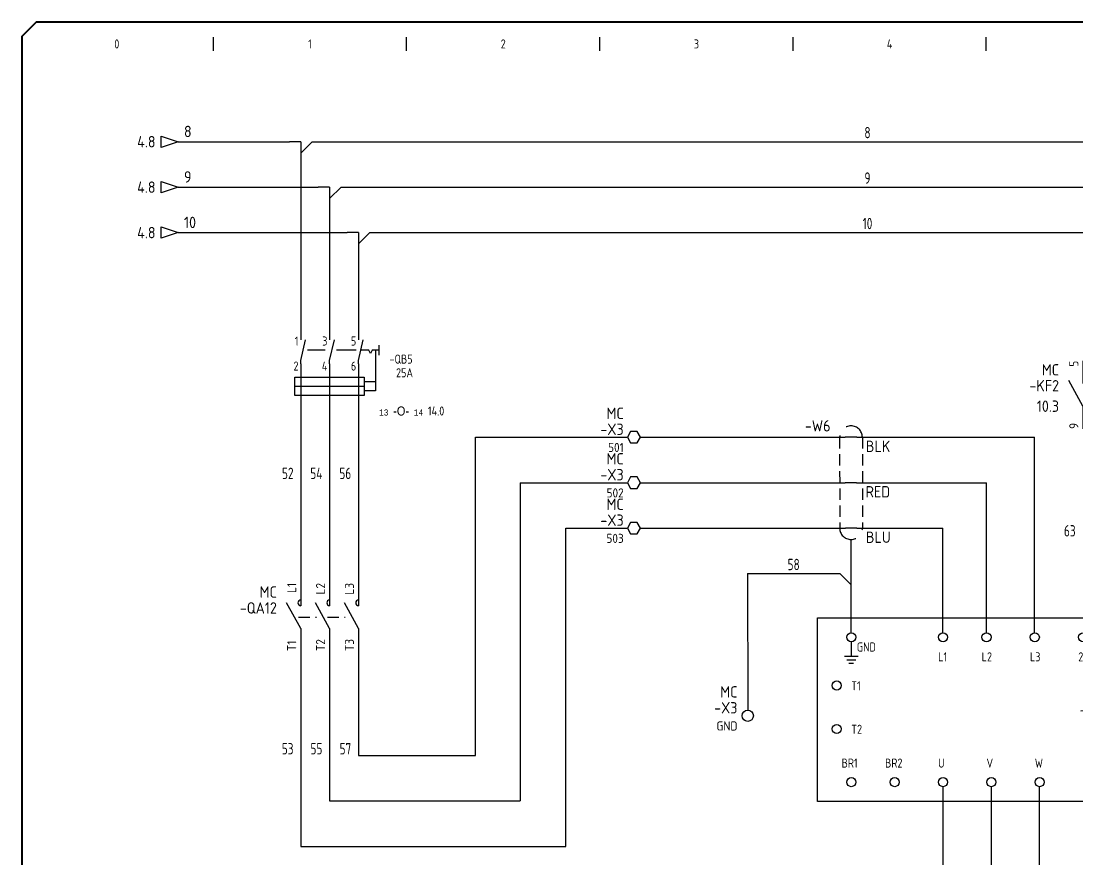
# Model space of a CAD drawing. Header units: millimetres. Extents: x 0 to 840, y 0 to 593.
# Drawn here: x 0.4 to 465.3, y 224.1 to 593 of the extents above; entities that cross this region are included whole.
import ezdxf
from ezdxf.enums import TextEntityAlignment as Align

# ---------------------------------------------------------------- set-up
doc = ezdxf.new("R2010")
doc.units = ezdxf.units.MM
doc.header["$LTSCALE"] = 10
doc.header["$MEASUREMENT"] = 0
doc.linetypes.add('DASHED', pattern=[0.75, 0.5, -0.25])
for name, color, linetype in [('BLK_1.0mm^2', 7, 'Continuous'), ('BLU_1.0mm^2', 5, 'Continuous'), ('GRN_2.5mm^2', 3, 'Continuous'), ('LINK', 9, 'DASHED'), ('LOC', 8, 'Continuous'), ('MISC', 7, 'Continuous'), ('RED_1.0mm^2', 1, 'Continuous'), ('RED_2.5mm^2', 1, 'Continuous'), ('SYMS', 7, 'Continuous'), ('TAGS', 150, 'Continuous'), ('TAN_2.5mm^2', 253, 'Continuous'), ('TAN_4.0mm^2', 253, 'Continuous'), ('TERMS', 123, 'Continuous'), ('TITLE', 7, 'Continuous'), ('WIRENO', 72, 'Continuous'), ('WIREREF_DEST', 52, 'Continuous'), ('XREF', 7, 'Continuous'), ('XREFCHILD', 134, 'Continuous')]:
    doc.layers.add(name, color=color, linetype=linetype)
doc.styles.add('ITALIC', font='ITALIC')
doc.styles.add('SIMPLEX', font='simplex')
doc.styles.add('WD_IEC', font='isocp2.shx', dxfattribs={"width": 0.9, "height": 4})

# ---------------------------------------------------------------- blocks, each defined once
blk = doc.blocks.new('VDV1_19')
for p, q in [((8.94, 31.88), (5.94, 31.88)), ((6.44, 31.12), (8.44, 31.12)), ((6.94, 30.38), (7.94, 30.38))]:
    blk.add_line(p, q)
for centre in [(7.44, 36.12), (27.62, 36.12), (37.19, 36.12), (47.81, 36.12), (58.44, 36.12), (86.06, 36.12), (108.38, 36.12), (4.25, 25.5), (4.25, 15.94), (7.44, 4.25), (17, 4.25), (27.62, 4.25), (38.25, 4.25), (48.88, 4.25), (66.94, 4.25), (76.5, 4.25), (87.12, 4.25), (97.75, 4.25), (108.38, 4.25)]:
    blk.add_circle(centre, 1)
at = {"layer": 'SYMS'}
for p, q in [((0, 0), (0, 40.38)), ((0, 40.38), (116.88, 40.38)), ((116.88, 40.38), (116.88, 0)), ((7.44, 35.06), (7.44, 31.88)), ((116.88, 0), (0, 0))]:
    blk.add_line(p, q, dxfattribs=at)
at = {"style": 'WD_IEC', "flags": 1}
for tag, p, height in [('X2TERM04', (7.44, 37.12), 0.128), ('X2TERM01', (27.62, 37.12), 0.128), ('X2TERM02', (37.19, 37.12), 0.128), ('X2TERM03', (47.81, 37.12), 0.128), ('X2TERM05', (58.44, 37.12), 0.128), ('X2TERM06', (86.06, 37.12), 0.128), ('X2TERM07', (108.38, 37.12), 0.128), ('X4TERM04', (6.44, 36.12), 0.128), ('X1TERM07', (109.38, 36.12), 0.128), ('X4TERM08', (3.25, 25.5), 0.128), ('FAMILY', (50.54, 22.34), 0.01), ('CAT', (50.54, 22.34), 0.01), ('MFG', (50.54, 22.34), 0.01), ('ASSYCODE', (50.54, 22.34), 0.01), ('X4TERM09', (3.25, 15.94), 0.128), ('X4TERM10', (6.44, 4.25), 0.128), ('X8TERM10', (7.44, 3.25), 0.128), ('X8TERM11', (17, 3.25), 0.128), ('X8TERM12', (27.62, 3.25), 0.128), ('X8TERM13', (38.25, 3.25), 0.128), ('X8TERM14', (48.88, 3.25), 0.128), ('X8TERM15', (66.94, 3.25), 0.128), ('X8TERM16', (76.5, 3.25), 0.128), ('X8TERM17', (87.12, 3.25), 0.128), ('X8TERM18', (97.75, 3.25), 0.128), ('X8TERM19', (108.38, 3.25), 0.128), ('X1TERM19', (109.38, 4.25), 0.128)]:
    blk.add_attdef(tag, p, '', height=height, dxfattribs=at)
at = {"style": 'WD_IEC'}
for tag, p in [('TERM04', (8.67, 32.97)), ('TERM01', (26.56, 30.81)), ('TERM02', (36.12, 30.81)), ('TERM03', (46.75, 30.81)), ('TERM05', (57.38, 30.81)), ('TERM06', (85, 30.81)), ('TERM07', (107.31, 30.81)), ('TERM08', (7.44, 24.44)), ('DESC1', (121.12, 22.31)), ('DESC2', (121.12, 19.12)), ('TERM09', (7.44, 14.88)), ('INST', (121.12, 14.88)), ('LOC', (121.21, 12.08)), ('TERM10', (5.31, 7.44)), ('TERM11', (14.88, 7.44)), ('TERM12', (26.56, 7.44)), ('TERM13', (37.19, 7.44)), ('TERM14', (47.81, 7.44)), ('TERM15', (64.81, 7.44)), ('TERM16', (74.38, 7.44)), ('TERM17', (86.06, 7.44)), ('TERM18', (96.69, 7.44)), ('TERM19', (107.31, 7.44))]:
    blk.add_attdef(tag, p, '', height=2, dxfattribs=at)
blk.add_attdef('TAG1', text='', height=2, dxfattribs=at).set_placement((59.5, 19.12), align=Align.CENTER)
at = {"layer": 'SYMS'}
for s, p in [('+20V', (82.88, 27.62)), ('OGT1', (63.75, 10.62)), ('GND', (83.94, 10.62)), ('A01', (96.69, 10.62))]:
    blk.add_text(s, height=2, dxfattribs=at).set_placement(p)
blk = doc.blocks.new('acade_title')
at = {"layer": 'SYMS'}
for p, q in [((85, 580), (85, 586)), ((170, 580), (170, 586)), ((255, 580), (255, 586)), ((340, 580), (340, 586)), ((425, 580), (425, 586))]:
    blk.add_line(p, q, dxfattribs=at)
at = {"layer": 'TITLE', "const_width": 0.784}
blk.add_lwpolyline([(765.79, 7.07), (765.79, 586.36), (759.5, 592.64), (7.07, 592.64), (0.79, 586.36), (0.79, 7.07), (7.07, 0.79), (759.5, 0.79)], close=True, dxfattribs=at)
at = {"layer": 'SYMS', "style": 'WD_IEC', "width": 0.9}
for s, p in [('0', (42.5, 581)), ('1', (127.5, 581)), ('2', (212.5, 581)), ('3', (297.5, 581)), ('4', (382.5, 581))]:
    blk.add_text(s, height=4, dxfattribs=at).set_placement(p, align=Align.CENTER)
at = {"layer": 'TITLE', "color": 1, "style": 'ITALIC'}
for tag, height, p in [('TITLE#1', 3, (806.47, 85.58)), ('TITLE#2', 3, (806.47, 80.5)), ('TITLE#3', 3, (806.47, 75.41)), ('TITLE#4', 3, (806.47, 70.33)), ('DWG#', 4, (806.47, 20.76))]:
    blk.add_attdef(tag, text='', height=height, dxfattribs=at).set_placement(p, align=Align.CENTER)
at = {"layer": 'TITLE', "color": 1, "style": 'SIMPLEX'}
blk.add_attdef('CAD#', (772.63, 49.19), '', height=2.5, rotation=90, dxfattribs=at)
at = {"layer": 'TITLE', "color": 1}
for tag, p, height, style in [('ENGINEER', (783.37, 49.19), 2.5, 'ITALIC'), ('CHKDBY', (813.2, 49.2), 2.5, 'ITALIC'), ('JOB#', (789.06, 41.3), 2.5, 'SIMPLEX'), ('DRAWNBY', (814.95, 41.3), 2.5, 'ITALIC'), ('SCALE', (786.29, 33.76), 2.5, 'SIMPLEX'), ('DATE', (812.8, 33.76), 2.5, 'SIMPLEX'), ('SHTS', (815.9, 6.29), 4, 'ITALIC')]:
    blk.add_attdef(tag, p, '', height=height, dxfattribs=dict(at, style=style))
at = {"layer": 'TITLE', "color": 1, "style": 'ITALIC'}
blk.add_attdef('SH#', text='', height=4, dxfattribs=at).set_placement((799.54, 6.29), align=Align.RIGHT)
at = {"layer": 'TITLE', "color": 7, "flags": 9}
blk.add_attdef('WD_TB', (782.91, 0.79), '', height=3.14, dxfattribs=at)
blk = doc.blocks.new('HDV1_04QM1')
for p, q in [((0, 0), (0, -0.75)), ((0, -5.25), (1.04, -0.75)), ((6.35, 0), (6.35, -0.75)), ((6.35, -5.25), (7.39, -0.75)), ((12.7, 0), (12.7, -0.75)), ((12.7, -5.25), (13.74, -0.75)), ((0, -6), (0, -5.25)), ((6.35, -6), (6.35, -5.25)), ((12.7, -6), (12.7, -5.25))]:
    blk.add_line(p, q)
at = {"linetype": 'Continuous'}
blk.add_line((17.2, -1.88), (17.2, -4.12), dxfattribs=at)
at = {"linetype": 'DASHED'}
for p, q in [((14.95, -3), (13.26, -3)), ((15.33, -3.75), (14.95, -3)), ((15.7, -3), (15.33, -3.75)), ((17.2, -3), (15.7, -3))]:
    blk.add_line(p, q, dxfattribs=at)
at = {"layer": 'LINK'}
for p, q in [((5.35, -3), (1.5, -3)), ((12.2, -3), (7.85, -3))]:
    blk.add_line(p, q, dxfattribs=at)
at = {"layer": 'SYMS'}
for p, q in [((16.45, -2.97), (16.45, -11.97)), ((13.95, -10.97), (-1.3, -10.97)), ((16.45, -9.97), (13.95, -9.97)), ((16.45, -11.97), (13.95, -11.97))]:
    blk.add_line(p, q, dxfattribs=at)
blk.add_lwpolyline([(13.95, -8.97), (13.95, -12.97), (-1.3, -12.97), (-1.3, -8.97)], close=True, dxfattribs=at)
at = {"linetype": 'Continuous', "style": 'WD_IEC', "width": 0.8}
for tag, p in [('TERM01', (-0.5, 0)), ('TERM03', (5.85, 0)), ('TERM05', (12.2, 0)), ('TERM02', (-0.5, -5.5)), ('TERM04', (5.85, -5.5)), ('TERM06', (12.2, -5.5))]:
    blk.add_attdef(tag, text='', height=1, dxfattribs=at).set_placement(p, align=Align.TOP_RIGHT)
at = {"style": 'WD_IEC', "width": 0.8}
for tag, p in [('LOC', (14.2, -1)), ('INST', (15.45, -1))]:
    blk.add_attdef(tag, text='', height=1, rotation=270, dxfattribs=at).set_placement(p, align=Align.RIGHT)
at = {"style": 'WD_IEC', "flags": 1}
for tag, p, height in [('X2TERM01', (0, 0), 0.18), ('X2TERM03', (6.35, 0), 0.18), ('X2TERM05', (12.7, 0), 0.18), ('FAMILY', (15.64, -4.5), 0.16), ('X8TERM02', (0, -6), 0.18), ('X8TERM04', (6.35, -6), 0.18), ('X8TERM06', (12.7, -6), 0.18)]:
    blk.add_attdef(tag, p, '', height=height, rotation=270, dxfattribs=at)
at = {"style": 'WD_IEC', "width": 0.8}
blk.add_attdef('XREF', text='', height=1, rotation=270, dxfattribs=at).set_placement((11.2, -3), align=Align.TOP_CENTER)
at = {"color": 7, "style": 'WD_IEC'}
for tag, p in [('X8LINK', (-1, -3)), ('X2LINK', (17.45, -3))]:
    blk.add_attdef(tag, p, '', height=0.16, rotation=270, dxfattribs=at)
at = {"style": 'WD_IEC', "flags": 1}
for tag, p, width in [('CONTACT', (15.3, -4.5), 0.9), ('ASSYCODE', (15.42, -5.8), 0.9), ('CAT', (15.79, -5.8), 0.8), ('MFG', (16.17, -5.8), 0.8)]:
    blk.add_attdef(tag, p, '', height=0.16, rotation=270, dxfattribs=dict(at, width=width))
at = {"style": 'WD_IEC', "width": 0.9}
for tag, p in [('TAG1', (20.48, -4.84)), ('DESC2', (20.48, -7.69)), ('DESC1', (20.48, -6.19)), ('DESC3', (20.48, -9.19))]:
    blk.add_attdef(tag, text='', height=1, dxfattribs=at).set_placement(p, align=Align.CENTER)
blk.add_attdef('RATING1', text='', height=1, dxfattribs=at).set_placement((17.87, -10.11), align=Align.MIDDLE_LEFT)
blk = doc.blocks.new('VCR21')
for p, q in [((0, 7.5), (0, 2.5)), ((0, -2.5), (-3.12, 3.12)), ((0, -2.5), (0, -7.5))]:
    blk.add_line(p, q)
at = {"style": 'WD_IEC'}
for tag, p in [('INST', (-5.25, 6.75)), ('LOC', (-5.25, 3.75)), ('TAG2', (-5.25, 0.75)), ('XREF', (-5.25, -3.75)), ('DESC1', (-5.25, -6.75)), ('DESC2', (-5.25, -9.75)), ('DESC3', (-5.25, -12.75))]:
    blk.add_attdef(tag, text='', height=2.5, dxfattribs=at).set_placement(p, align=Align.RIGHT)
blk.add_attdef('TERM01', text='', height=2, rotation=90, dxfattribs=at).set_placement((-1, 7.5), align=Align.RIGHT)
at = {"style": 'WD_IEC', "flags": 1}
for tag, p, height in [('X2TERM01', (0, 7.5), 0.32), ('X4LINK', (-2.75, 0), 0.32), ('X1LINK', (-0.5, 0), 0.32), ('CONTACT', (4, -3.5), 1), ('FAMILY', (4, -5), 1), ('COMMON', (5.25, -4.75), 1), ('X8TERM02', (0, -7.5), 0.32)]:
    blk.add_attdef(tag, p, '', height=height, dxfattribs=at)
at = {"style": 'WD_IEC'}
blk.add_attdef('TERM02', (-1, -7.5), '', height=2, rotation=90, dxfattribs=at)
blk = doc.blocks.new('HW02_B')
blk.add_line((1.25, 0), (-1.25, 0))
at = {"style": 'WD_IEC', "flags": 1}
for tag, p in [('INST', (-4.5, 8.25)), ('LOC', (-4.5, 4.75)), ('XREF', (-4.5, -3.75)), ('DESC1', (-4.5, -7.75)), ('DESC2', (-4.5, -11.25)), ('DESC3', (-4.5, -14.75))]:
    blk.add_attdef(tag, text='', height=2.5, dxfattribs=at).set_placement(p, align=Align.RIGHT)
at = {"style": 'WD_IEC'}
blk.add_attdef('TAG2', text='', height=2.5, dxfattribs=at).set_placement((-4.5, 1.25), align=Align.RIGHT)
at = {"style": 'WD_IEC', "flags": 1}
for tag, p, height in [('X8LINKL', (-2.5, 0), 0.32), ('X4TERM01', (-1.25, 0), 0.32), ('X1TERM01', (1.25, 0), 0.32), ('X8LINKR', (2.5, 0), 0.32), ('FAMILY', (3.06, -11.76), 1)]:
    blk.add_attdef(tag, p, '', height=height, dxfattribs=at)
at = {"style": 'WD_IEC'}
blk.add_attdef('RATING1', text='', height=2.5, dxfattribs=at).set_placement((3.25, -2), align=Align.MIDDLE_LEFT)
blk = doc.blocks.new('HW01_1')
blk.add_line((1.25, 0), (-1.25, 0))
at = {"linetype": 'DASHED'}
blk.add_arc((0, 0), 2.5, 0, 180, dxfattribs=at)
at = {"style": 'WD_IEC', "flags": 1}
for tag, p in [('INST', (-4.5, 8.25)), ('LOC', (-4.5, 4.75)), ('XREF', (-4.5, -3.75)), ('DESC1', (-4.5, -7.75)), ('DESC2', (-4.5, -11.25)), ('DESC3', (-4.5, -14.75))]:
    blk.add_attdef(tag, text='', height=2.5, dxfattribs=at).set_placement(p, align=Align.RIGHT)
at = {"style": 'WD_IEC'}
blk.add_attdef('TAG1', text='', height=2.5, dxfattribs=at).set_placement((-4.5, 1.25), align=Align.RIGHT)
at = {"style": 'WD_IEC', "flags": 1}
for tag, p, height in [('X8LINKL', (-2.5, 0), 0.32), ('X4TERM01', (-1.25, 0), 0.32), ('X1TERM01', (1.25, 0), 0.32), ('X8LINKR', (2.5, 0), 0.32), ('MFG', (3.06, -7.26), 1), ('ASSYCODE', (3.06, -10.26), 1), ('CAT', (3.06, -8.76), 1), ('FAMILY', (3.06, -11.76), 1), ('CATDESC', (3.06, -13.26), 1)]:
    blk.add_attdef(tag, p, '', height=height, dxfattribs=at)
at = {"style": 'WD_IEC'}
blk.add_attdef('RATING1', text='', height=2.5, dxfattribs=at).set_placement((3.25, -2), align=Align.MIDDLE_LEFT)
blk = doc.blocks.new('HW02_1')
blk.add_line((1.25, 0), (-1.25, 0))
at = {"linetype": 'DASHED'}
blk.add_arc((0, 0), 2.5, 180, 0, dxfattribs=at)
at = {"style": 'WD_IEC', "flags": 1}
for tag, p in [('INST', (-4.5, 8.25)), ('LOC', (-4.5, 4.75)), ('XREF', (-4.5, -3.75)), ('DESC1', (-4.5, -7.75)), ('DESC2', (-4.5, -11.25)), ('DESC3', (-4.5, -14.75))]:
    blk.add_attdef(tag, text='', height=2.5, dxfattribs=at).set_placement(p, align=Align.RIGHT)
at = {"style": 'WD_IEC'}
blk.add_attdef('TAG2', text='', height=2.5, dxfattribs=at).set_placement((-4.5, 1.25), align=Align.RIGHT)
at = {"style": 'WD_IEC', "flags": 1}
for tag, p, height in [('X2LINKL', (-2.5, 0), 0.32), ('X4TERM01', (-1.25, 0), 0.32), ('X1TERM01', (1.25, 0), 0.32), ('X2LINKR', (2.5, 0), 0.32), ('X8TERM02', (0, -2.5), 0.32), ('WD_NOTJUMPERED', (1.79, -2.5), 0.32), ('FAMILY', (3.06, -11.76), 1)]:
    blk.add_attdef(tag, p, '', height=height, dxfattribs=at)
at = {"style": 'WD_IEC'}
blk.add_attdef('RATING1', text='', height=2.5, dxfattribs=at).set_placement((3.25, -2), align=Align.MIDDLE_LEFT)
at = {"style": 'WD_IEC', "flags": 1}
blk.add_attdef('X8TERMDESC02', text='', height=2, dxfattribs=at).set_placement((0.25, -3.76), align=Align.TOP_LEFT)
blk = doc.blocks.new('VMS21P')
for p, q in [((0, 7.5), (0, 2.5)), ((0, -2.5), (-3.12, 3.12)), ((0, -2.5), (0, -7.5))]:
    blk.add_line(p, q)
blk.add_arc((0, 3.12), 0.625, 90, 270)
at = {"style": 'WD_IEC'}
for tag, p in [('INST', (-5.25, 6.75)), ('LOC', (-5.25, 3.75)), ('TAG2', (-5.25, 0.75)), ('XREF', (-5.25, -3.75)), ('DESC1', (-5.25, -6.75)), ('DESC2', (-5.25, -9.75)), ('DESC3', (-5.25, -12.75))]:
    blk.add_attdef(tag, text='', height=2.5, dxfattribs=at).set_placement(p, align=Align.RIGHT)
blk.add_attdef('TERM01', text='', height=2, rotation=90, dxfattribs=at).set_placement((-1, 7.5), align=Align.RIGHT)
at = {"style": 'WD_IEC', "flags": 1}
for tag, p, height in [('X2TERM01', (0, 7.5), 0.32), ('X4LINK', (-2.91, 0), 0.32), ('X1LINK', (-0.5, 0), 0.32), ('CONTACT', (4, -3.5), 1), ('FAMILY', (4, -5), 1), ('X8TERM02', (0, -7.5), 0.32)]:
    blk.add_attdef(tag, p, '', height=height, dxfattribs=at)
at = {"style": 'WD_IEC'}
blk.add_attdef('TERM02', (-1, -7.5), '', height=2, rotation=90, dxfattribs=at)
blk = doc.blocks.new('HA1D3')
blk.add_lwpolyline([(0, 0), (-3.75, -1.25), (-3.75, 1.25)], close=True)
at = {"style": 'WD_IEC', "flags": 1}
blk.add_attdef('SIGCODE', text='', height=1, dxfattribs=at).set_placement((-2.5, 1.8), align=Align.RIGHT)
at = {"style": 'WD_IEC'}
for tag, p, height, flags in [('WIRENO', (1.25, 1), 2.5, 8), ('X1TERM01', (0, 0), 0.32, 1)]:
    blk.add_attdef(tag, p, '', height=height, dxfattribs=dict(at, flags=flags))
blk.add_attdef('XREF', text='', height=2.5, dxfattribs=at).set_placement((-5, 0), align=Align.MIDDLE_RIGHT)
blk.add_attdef('DESC1', text='', height=2.5, dxfattribs=at).set_placement((1.25, -1), align=Align.TOP_LEFT)
blk = doc.blocks.new('WD_WNH')
at = {"linetype": 'Continuous', "style": 'WD_IEC', "width": 0.8}
blk.add_attdef('WIRENO', text='', height=2.5, dxfattribs=at).set_placement((0, 0.75), align=Align.CENTER)
at = {"style": 'WD_IEC', "flags": 1}
for tag, p in [('W08USER', (0, 0.375)), ('W04USER', (0, 0.875)), ('W05USER', (0, 0.75)), ('W09USER', (0, 0.25)), ('W03USER', (0, 1)), ('W06USER', (0, 0.625)), ('W07USER', (0, 0.5)), ('W02USER', (0, 1.125)), ('W01USER', (0, 1.25)), ('W10USER', (0, 0.125))]:
    blk.add_attdef(tag, text='', height=0.08, dxfattribs=at).set_placement(p, align=Align.CENTER)
blk = doc.blocks.new('WD_WNV')
at = {"linetype": 'Continuous', "style": 'WD_IEC', "width": 0.8}
blk.add_attdef('WIRENO', text='', height=2.5, dxfattribs=at).set_placement((-1.6, 0), align=Align.MIDDLE_RIGHT)
at = {"style": 'WD_IEC', "flags": 1}
for tag, p in [('W08USER', (-1, 0.375)), ('W04USER', (-1, 0.875)), ('W05USER', (-1, 0.75)), ('W09USER', (-1, 0.25)), ('W03USER', (-1, 1)), ('W06USER', (-1, 0.625)), ('W07USER', (-1, 0.5)), ('W02USER', (-1, 1.125)), ('W01USER', (-1, 1.25)), ('W10USER', (-1, 0.125))]:
    blk.add_attdef(tag, text='', height=0.08, dxfattribs=at).set_placement(p, align=Align.CENTER)
blk = doc.blocks.new('HT0003')
blk.add_lwpolyline([(0.72, -1.25), (1.44, 0), (0.72, 1.25), (-0.72, 1.25), (-1.44, 0), (-0.72, -1.25)], close=True)
at = {"style": 'WD_IEC', "flags": 1}
for tag, p, height in [('ASSYCODE', (2.75, 10.75), 1), ('CATDESC', (2.75, 9.25), 1), ('MFG', (2.75, 7.25), 1.5), ('CAT', (2.75, 4.75), 1.5), ('X2PIN01', (0, 2.25), 0.25), ('X4TERM01', (-1.44, 0), 0.25), ('X4PIN01', (-1.25, 1), 0.25), ('X4TERMDESC01', (-1.25, 0.5), 0.4), ('STRIPSEQ', (0, 0), 0.025), ('X2TERM01', (0, 1.25), 0.25), ('X8PIN01', (0, -0.25), 0.25), ('X2TERMDESC01', (0, 1.75), 0.4), ('X1PIN01', (1.25, 1), 0.25), ('X1TERMDESC01', (1.25, 0.5), 0.4), ('X1TERM01', (1.44, 0), 0.25), ('LINKTERM', (0, -0.04), 0.025), ('X8TERM01', (0, -1.25), 0.25), ('X8TERMDESC01', (0, -0.75), 0.4)]:
    blk.add_attdef(tag, p, '', height=height, dxfattribs=at)
at = {"style": 'WD_IEC'}
for tag, p in [('INST', (-2.25, 6.5)), ('LOC', (-2.25, 3.5)), ('DESC1', (-2.25, -6.25)), ('DESC2', (-2.25, -9.25)), ('DESC3', (-2.25, -12.25))]:
    blk.add_attdef(tag, text='', height=2.5, dxfattribs=at).set_placement(p, align=Align.RIGHT)
at = {"style": 'WD_IEC', "flags": 8}
for tag, height, p in [('TAGSTRIP', 2.5, (-2.25, 0.5)), ('TERM01', 2, (-2.25, -3.25))]:
    blk.add_attdef(tag, text='', height=height, dxfattribs=at).set_placement(p, align=Align.RIGHT)
blk = doc.blocks.new('VT0002')
blk.add_circle((0, 0), 1.25)
at = {"style": 'WD_IEC', "flags": 1}
for tag, p, height in [('ASSYCODE', (2.75, 10.75), 1), ('CATDESC', (2.75, 9.25), 1), ('MFG', (2.75, 7.25), 1.5), ('CAT', (2.75, 4.75), 1.5), ('X2PIN01', (0, 2.25), 0.25), ('X4PIN01', (-1.25, 1), 0.25), ('X4TERM01', (-1.25, 0), 0.25), ('X4TERMDESC01', (-1.25, 0.5), 0.4), ('STRIPSEQ', (0, 0), 0.025), ('X2TERM01', (0, 1.25), 0.25), ('X8PIN01', (0, -0.25), 0.25), ('X2TERMDESC01', (0, 1.75), 0.4), ('X1PIN01', (1.25, 1), 0.25), ('X1TERM01', (1.25, 0), 0.25), ('X1TERMDESC01', (1.25, 0.5), 0.4), ('LINKTERM', (0, -0.04), 0.025), ('X8TERM01', (0, -1.25), 0.25), ('X8TERMDESC01', (0, -0.75), 0.4)]:
    blk.add_attdef(tag, p, '', height=height, dxfattribs=at)
at = {"style": 'WD_IEC'}
for tag, p in [('INST', (-2.25, 6.5)), ('LOC', (-2.25, 3.5)), ('DESC1', (-2.25, -6.25)), ('DESC2', (-2.25, -9.25)), ('DESC3', (-2.25, -12.25))]:
    blk.add_attdef(tag, text='', height=2.5, dxfattribs=at).set_placement(p, align=Align.RIGHT)
at = {"style": 'WD_IEC', "flags": 8}
for tag, height, p in [('TAGSTRIP', 2.5, (-2.25, 0.5)), ('TERM01', 2, (-2.25, -3.25))]:
    blk.add_attdef(tag, text='', height=height, dxfattribs=at).set_placement(p, align=Align.RIGHT)
blk = doc.blocks.new('VT0_184')
for p, q in [((0, 0), (-2.5, 0)), ((0, 0), (0, -2.5)), ((0, -2.5), (2.5, 0))]:
    blk.add_line(p, q)
at = {"style": 'WD_IEC', "flags": 1}
for tag, p in [('X4TERM01', (-2.5, 0)), ('X1TERM01', (2.5, 0)), ('X8TERM01', (0, -2.5)), ('WDWSEQ', (1.53, -1.26))]:
    blk.add_attdef(tag, p, '', height=0.4, dxfattribs=at)
blk = doc.blocks.new('HT0_824')
for p, q in [((0, -2.5), (0, 2.5)), ((-2.5, 0), (0, -2.5))]:
    blk.add_line(p, q)
at = {"style": 'WD_IEC', "flags": 1}
for tag, p in [('X2TERM01', (0, 2.5)), ('X4TERM01', (-2.5, 0)), ('WDWSEQ', (1.92, 1.22)), ('X8TERM01', (0, -2.5))]:
    blk.add_attdef(tag, p, '', height=0.4, dxfattribs=at)

msp = doc.modelspace()

# ---------------------------------------------------------------- linework, layer by layer
at = {"layer": 'BLK_1.0mm^2'}
for p in [(368, 410), (446.28, 324.02)]:
    msp.add_line(p, (446.28, 410), dxfattribs=at)
at = {"layer": 'BLU_1.0mm^2'}
for p in [(368.03, 370), (405.91, 324.02)]:
    msp.add_line(p, (405.94, 370), dxfattribs=at)
at = {"layer": 'GRN_2.5mm^2'}
for p, q in [((365.53, 355), (365.53, 365)), ((320.02, 350), (320.05, 289.97)), ((320.02, 350), (360.53, 350)), ((365.53, 324.02), (365.53, 345))]:
    msp.add_line(p, q, dxfattribs=at)
at = {"layer": 'LINK'}
for points in [[(360.5, 410), (360.53, 370)], [(370.5, 410), (370.53, 370)], [(122.43, 330.89), (130.3, 330.89)], [(135.13, 330.89), (143, 330.89)]]:
    msp.add_lwpolyline(points, dxfattribs=at)
at = {"layer": 'RED_1.0mm^2'}
for p in [(367.9, 390), (425.12, 324.02)]:
    msp.add_line(p, (425.12, 390), dxfattribs=at)
at = {"layer": 'RED_2.5mm^2'}
for p, q in [((123.43, 442.31), (123.43, 345.89)), ((136.13, 442.31), (136.13, 345.89)), ((148.83, 442.31), (148.83, 345.89)), ((200.24, 270), (200.24, 410)), ((200.24, 410), (267.11, 410)), ((272.89, 410), (363, 410)), ((219.9, 390), (267.11, 390)), ((219.9, 390), (219.9, 250)), ((272.89, 390), (362.9, 390)), ((240, 230), (240.03, 370)), ((240.03, 370), (267.11, 370)), ((272.89, 370), (363.03, 370)), ((123.43, 315.89), (123.43, 230)), ((136.13, 315.89), (136.13, 250)), ((148.83, 315.89), (148.83, 270)), ((148.83, 270), (200.24, 270)), ((136.13, 250), (219.9, 250)), ((123.43, 230), (240, 230))]:
    msp.add_line(p, q, dxfattribs=at)
at = {"layer": 'TAN_2.5mm^2'}
for p, q in [((405.99, 166.1), (405.99, 256.27)), ((427.16, 256.27), (427.16, 166.1)), ((448.48, 165.64), (448.49, 256.27))]:
    msp.add_line(p, q, dxfattribs=at)
at = {"layer": 'TAN_4.0mm^2'}
for p, q in [((69.53, 540), (118.43, 540)), ((128.43, 540), (720.55, 540)), ((123.43, 535), (123.43, 454.31)), ((69.53, 520), (131.13, 520)), ((141.13, 520), (720.55, 520)), ((136.13, 515), (136.13, 454.31)), ((69.53, 500), (143.83, 500)), ((153.83, 500), (720.56, 500)), ((148.83, 495), (148.83, 454.31))]:
    msp.add_line(p, q, dxfattribs=at)

# ---------------------------------------------------------------- block references
at = {"layer": 'GRN_2.5mm^2', "xscale": 2, "yscale": 2, "zscale": 2}
msp.add_blockref('HT0_824', (365.53, 350), dxfattribs=at)
at = {"layer": 'SYMS'}
msp.add_blockref('acade_title', (0, 0), dxfattribs=at)
ref = msp.add_blockref('HA1D3', (69.53, 540), dxfattribs=dict(at, xscale=2, yscale=2, zscale=2))
ref.add_attrib('XREF', '4.8', dxfattribs={"layer": 'XREF', "height": 5, "style": 'WD_IEC'}).set_placement((59.53, 540), align=Align.MIDDLE_RIGHT)
ref.add_attrib('WIRENO', '8', (72.03, 542), dxfattribs={"layer": 'WIREREF_DEST', "height": 5, "style": 'WD_IEC', "flags": 8})
ref = msp.add_blockref('HA1D3', (69.53, 520), dxfattribs=dict(at, xscale=2, yscale=2, zscale=2))
ref.add_attrib('XREF', '4.8', dxfattribs={"layer": 'XREF', "height": 5, "style": 'WD_IEC'}).set_placement((59.53, 520), align=Align.MIDDLE_RIGHT)
ref.add_attrib('WIRENO', '9', (72.03, 522), dxfattribs={"layer": 'WIREREF_DEST', "height": 5, "style": 'WD_IEC', "flags": 8})
ref = msp.add_blockref('HA1D3', (69.53, 500), dxfattribs=dict(at, xscale=2, yscale=2, zscale=2))
ref.add_attrib('XREF', '4.8', dxfattribs={"layer": 'XREF', "height": 5, "style": 'WD_IEC'}).set_placement((59.53, 500), align=Align.MIDDLE_RIGHT)
ref.add_attrib('WIRENO', '10', (72.03, 502), dxfattribs={"layer": 'WIREREF_DEST', "height": 5, "style": 'WD_IEC', "flags": 8})
ref = msp.add_blockref('HDV1_04QM1', (123.43, 454.31), dxfattribs=dict(at, xscale=2, yscale=2, zscale=2))
ref.add_attrib('TERM01', '1', dxfattribs={"layer": 'TERMS', "linetype": 'Continuous', "height": 4, "style": 'WD_IEC', "width": 0.9}).set_placement((122.43, 454.31), align=Align.TOP_RIGHT)
ref.add_attrib('TERM02', '2', dxfattribs={"layer": 'TERMS', "linetype": 'Continuous', "height": 4, "style": 'WD_IEC', "width": 0.9}).set_placement((122.43, 443.31), align=Align.TOP_RIGHT)
ref.add_attrib('TERM04', '4', dxfattribs={"layer": 'TERMS', "linetype": 'Continuous', "height": 4, "style": 'WD_IEC', "width": 0.9}).set_placement((135.13, 443.31), align=Align.TOP_RIGHT)
ref.add_attrib('TERM06', '6', dxfattribs={"layer": 'TERMS', "linetype": 'Continuous', "height": 4, "style": 'WD_IEC', "width": 0.9}).set_placement((147.83, 443.31), align=Align.TOP_RIGHT)
ref.add_attrib('RATING1', '25A', dxfattribs={"layer": 'MISC', "height": 4, "style": 'WD_IEC', "width": 0.9}).set_placement((165.34, 438.34), align=Align.MIDDLE_LEFT)
ref.add_attrib('TAG1', '-QB5', dxfattribs={"layer": 'TAGS', "height": 4, "style": 'WD_IEC', "width": 0.9}).set_placement((167.55, 442.36), align=Align.CENTER)
ref.add_attrib('TERM03', '3', dxfattribs={"layer": 'TERMS', "linetype": 'Continuous', "height": 4, "style": 'WD_IEC', "width": 0.9}).set_placement((135.13, 454.31), align=Align.TOP_RIGHT)
ref.add_attrib('TERM05', '5', dxfattribs={"layer": 'TERMS', "linetype": 'Continuous', "height": 4, "style": 'WD_IEC', "width": 0.9}).set_placement((147.83, 454.31), align=Align.TOP_RIGHT)
ref = msp.add_blockref('VCR21', (467.53, 428.64), dxfattribs=dict(at, xscale=2, yscale=2, zscale=2))
ref.add_attrib('TERM02', '9', (465.53, 413.64), dxfattribs={"layer": 'TERMS', "height": 4, "rotation": 90, "style": 'WD_IEC'})
ref.add_attrib('TERM01', '5', dxfattribs={"layer": 'TERMS', "height": 4, "rotation": 90, "style": 'WD_IEC'}).set_placement((465.53, 443.64), align=Align.RIGHT)
ref.add_attrib('XREF', '10.3', dxfattribs={"layer": 'XREFCHILD', "height": 5, "style": 'WD_IEC'}).set_placement((457.03, 421.14), align=Align.RIGHT)
ref.add_attrib('LOC', 'MC', dxfattribs={"layer": 'LOC', "height": 5, "style": 'WD_IEC'}).set_placement((457.03, 437.14), align=Align.RIGHT)
ref.add_attrib('TAG2', '-KF2', dxfattribs={"layer": 'TAGS', "height": 5, "style": 'WD_IEC'}).set_placement((457.03, 430.14), align=Align.RIGHT)
ref = msp.add_blockref('HT0003', (270, 410), dxfattribs=dict(at, xscale=2, yscale=2, zscale=2))
ref.add_attrib('TERM01', '501', dxfattribs={"layer": 'TERMS', "height": 4, "style": 'WD_IEC', "flags": 8}).set_placement((265.5, 403.5), align=Align.RIGHT)
ref.add_attrib('LOC', 'MC', dxfattribs={"layer": 'LOC', "height": 5, "style": 'WD_IEC'}).set_placement((265.5, 418), align=Align.RIGHT)
ref.add_attrib('TAGSTRIP', '-X3', dxfattribs={"layer": 'TAGS', "height": 5, "style": 'WD_IEC', "flags": 8}).set_placement((265.5, 411), align=Align.RIGHT)
ref = msp.add_blockref('HW01_1', (365.5, 410), dxfattribs=dict(at, xscale=2, yscale=2, zscale=2))
ref.add_attrib('RATING1', 'BLK', dxfattribs={"layer": 'MISC', "height": 5, "style": 'WD_IEC'}).set_placement((372, 406), align=Align.MIDDLE_LEFT)
ref.add_attrib('TAG1', '-W6', dxfattribs={"layer": 'TAGS', "height": 5, "style": 'WD_IEC'}).set_placement((356.5, 412.5), align=Align.RIGHT)
ref = msp.add_blockref('HT0003', (270, 390), dxfattribs=dict(at, xscale=2, yscale=2, zscale=2))
ref.add_attrib('TERM01', '502', dxfattribs={"layer": 'TERMS', "height": 4, "style": 'WD_IEC', "flags": 8}).set_placement((265.5, 383.5), align=Align.RIGHT)
ref.add_attrib('LOC', 'MC', dxfattribs={"layer": 'LOC', "height": 5, "style": 'WD_IEC'}).set_placement((265.5, 398), align=Align.RIGHT)
ref.add_attrib('TAGSTRIP', '-X3', dxfattribs={"layer": 'TAGS', "height": 5, "style": 'WD_IEC', "flags": 8}).set_placement((265.5, 391), align=Align.RIGHT)
ref = msp.add_blockref('HW02_B', (365.4, 390), dxfattribs=dict(at, xscale=2, yscale=2, zscale=2))
ref.add_attrib('RATING1', 'RED', dxfattribs={"layer": 'MISC', "height": 5, "style": 'WD_IEC'}).set_placement((371.9, 386), align=Align.MIDDLE_LEFT)
ref = msp.add_blockref('HT0003', (270, 370), dxfattribs=dict(at, xscale=2, yscale=2, zscale=2))
ref.add_attrib('TERM01', '503', dxfattribs={"layer": 'TERMS', "height": 4, "style": 'WD_IEC', "flags": 8}).set_placement((265.5, 363.5), align=Align.RIGHT)
ref.add_attrib('LOC', 'MC', dxfattribs={"layer": 'LOC', "height": 5, "style": 'WD_IEC'}).set_placement((265.5, 378), align=Align.RIGHT)
ref.add_attrib('TAGSTRIP', '-X3', dxfattribs={"layer": 'TAGS', "height": 5, "style": 'WD_IEC', "flags": 8}).set_placement((265.5, 371), align=Align.RIGHT)
ref = msp.add_blockref('HW02_1', (365.53, 370), dxfattribs=dict(at, xscale=2, yscale=2, zscale=2))
ref.add_attrib('RATING1', 'BLU', dxfattribs={"layer": 'MISC', "height": 5, "style": 'WD_IEC'}).set_placement((372.03, 366), align=Align.MIDDLE_LEFT)
ref = msp.add_blockref('VMS21P', (123.43, 330.89), dxfattribs=dict(at, xscale=2, yscale=2, zscale=2))
ref.add_attrib('TERM02', 'T1', (121.43, 315.89), dxfattribs={"layer": 'TERMS', "height": 4, "rotation": 90, "style": 'WD_IEC'})
ref.add_attrib('TERM01', 'L1', dxfattribs={"layer": 'TERMS', "height": 4, "rotation": 90, "style": 'WD_IEC'}).set_placement((121.43, 345.89), align=Align.RIGHT)
ref.add_attrib('LOC', 'MC', dxfattribs={"layer": 'LOC', "height": 5, "style": 'WD_IEC'}).set_placement((112.93, 339.39), align=Align.RIGHT)
ref.add_attrib('TAG2', '-QA12', dxfattribs={"layer": 'TAGS', "height": 5, "style": 'WD_IEC'}).set_placement((112.93, 332.39), align=Align.RIGHT)
ref = msp.add_blockref('VMS21P', (136.13, 330.89), dxfattribs=dict(at, xscale=2, yscale=2, zscale=2))
ref.add_attrib('TERM02', 'T2', (134.13, 315.89), dxfattribs={"layer": 'TERMS', "height": 4, "rotation": 90, "style": 'WD_IEC'})
ref.add_attrib('TERM01', 'L2', dxfattribs={"layer": 'TERMS', "height": 4, "rotation": 90, "style": 'WD_IEC'}).set_placement((134.13, 345.89), align=Align.RIGHT)
ref = msp.add_blockref('VMS21P', (148.83, 330.89), dxfattribs=dict(at, xscale=2, yscale=2, zscale=2))
ref.add_attrib('TERM02', 'T3', (146.83, 315.89), dxfattribs={"layer": 'TERMS', "height": 4, "rotation": 90, "style": 'WD_IEC'})
ref.add_attrib('TERM01', 'L3', dxfattribs={"layer": 'TERMS', "height": 4, "rotation": 90, "style": 'WD_IEC'}).set_placement((146.83, 345.89), align=Align.RIGHT)
ref = msp.add_blockref('VDV1_19', (350.74, 249.77), dxfattribs=dict(at, xscale=2, yscale=2, zscale=2))
ref.add_attrib('LOC', 'MC', (467.64, 294.49), dxfattribs={"layer": 'LOC', "height": 4, "style": 'WD_IEC', "width": 0.9})
ref.add_attrib('TERM19', '1I', (565.37, 264.64), dxfattribs={"layer": 'TERMS', "height": 4, "style": 'WD_IEC', "width": 0.9})
ref.add_attrib('TERM18', '62', (544.12, 264.64), dxfattribs={"layer": 'TERMS', "height": 4, "style": 'WD_IEC', "width": 0.9})
ref.add_attrib('TERM17', 'T', (522.87, 264.64), dxfattribs={"layer": 'TERMS', "height": 4, "style": 'WD_IEC', "width": 0.9})
ref.add_attrib('TERM16', 'K12', (499.49, 264.64), dxfattribs={"layer": 'TERMS', "height": 4, "style": 'WD_IEC', "width": 0.9})
ref.add_attrib('TERM15', 'K14', (480.37, 264.64), dxfattribs={"layer": 'TERMS', "height": 4, "style": 'WD_IEC', "width": 0.9})
ref.add_attrib('TERM14', 'W', (446.37, 264.64), dxfattribs={"layer": 'TERMS', "height": 4, "style": 'WD_IEC', "width": 0.9})
ref.add_attrib('TERM13', 'V', (425.12, 264.64), dxfattribs={"layer": 'TERMS', "height": 4, "style": 'WD_IEC', "width": 0.9})
ref.add_attrib('TERM12', 'U', (403.87, 264.64), dxfattribs={"layer": 'TERMS', "height": 4, "style": 'WD_IEC', "width": 0.9})
ref.add_attrib('TERM11', 'BR2', (380.49, 264.64), dxfattribs={"layer": 'TERMS', "height": 4, "style": 'WD_IEC', "width": 0.9})
ref.add_attrib('TERM10', 'BR1', (361.37, 264.64), dxfattribs={"layer": 'TERMS', "height": 4, "style": 'WD_IEC', "width": 0.9})
ref.add_attrib('TERM09', 'T2', (365.62, 279.52), dxfattribs={"layer": 'TERMS', "height": 4, "style": 'WD_IEC', "width": 0.9})
ref.add_attrib('TERM08', 'T1', (365.62, 298.64), dxfattribs={"layer": 'TERMS', "height": 4, "style": 'WD_IEC', "width": 0.9})
ref.add_attrib('TERM07', 'E1', (565.37, 311.39), dxfattribs={"layer": 'TERMS', "height": 4, "style": 'WD_IEC', "width": 0.9})
ref.add_attrib('TERM06', '20', (520.74, 311.39), dxfattribs={"layer": 'TERMS', "height": 4, "style": 'WD_IEC', "width": 0.9})
ref.add_attrib('TERM05', '28', (465.49, 311.39), dxfattribs={"layer": 'TERMS', "height": 4, "style": 'WD_IEC', "width": 0.9})
ref.add_attrib('TERM03', 'L3', (444.24, 311.39), dxfattribs={"layer": 'TERMS', "height": 4, "style": 'WD_IEC', "width": 0.9})
ref.add_attrib('TERM02', 'L2', (422.99, 311.39), dxfattribs={"layer": 'TERMS', "height": 4, "style": 'WD_IEC', "width": 0.9})
ref.add_attrib('TERM01', 'L1', (403.87, 311.39), dxfattribs={"layer": 'TERMS', "height": 4, "style": 'WD_IEC', "width": 0.9})
ref.add_attrib('TERM04', 'GND', (368.09, 315.71), dxfattribs={"layer": 'TERMS', "height": 4, "style": 'WD_IEC', "width": 0.9})
ref.add_attrib('TAG1', '-U2', dxfattribs={"layer": 'TAGS', "height": 4, "style": 'WD_IEC', "width": 0.9}).set_placement((469.74, 288.02), align=Align.CENTER)
ref = msp.add_blockref('VT0002', (320.05, 287.47), dxfattribs=dict(at, xscale=2, yscale=2, zscale=2))
ref.add_attrib('TERM01', 'GND', dxfattribs={"layer": 'TERMS', "height": 4, "style": 'WD_IEC', "flags": 8}).set_placement((315.55, 280.97), align=Align.RIGHT)
ref.add_attrib('LOC', 'MC', dxfattribs={"layer": 'LOC', "height": 5, "style": 'WD_IEC'}).set_placement((315.55, 295.47), align=Align.RIGHT)
ref.add_attrib('TAGSTRIP', '-X3', dxfattribs={"layer": 'TAGS', "height": 5, "style": 'WD_IEC', "flags": 8}).set_placement((315.55, 288.47), align=Align.RIGHT)
at = {"layer": 'TAN_4.0mm^2', "xscale": 2, "yscale": 2, "zscale": 2}
for p in [(123.43, 540), (136.13, 520), (148.83, 500)]:
    msp.add_blockref('VT0_184', p, dxfattribs=at)
at = {"layer": 'WIRENO'}
ref = msp.add_blockref('WD_WNH', (372.76, 540), dxfattribs=dict(at, xscale=2, yscale=2, zscale=2))
ref.add_attrib('WIRENO', '8', dxfattribs={"linetype": 'Continuous', "height": 5, "style": 'WD_IEC', "width": 0.8}).set_placement((372.76, 541.5), align=Align.CENTER)
ref = msp.add_blockref('WD_WNH', (372.76, 520), dxfattribs=dict(at, xscale=2, yscale=2, zscale=2))
ref.add_attrib('WIRENO', '9', dxfattribs={"linetype": 'Continuous', "height": 5, "style": 'WD_IEC', "width": 0.8}).set_placement((372.76, 521.5), align=Align.CENTER)
ref = msp.add_blockref('WD_WNH', (372.76, 500), dxfattribs=dict(at, xscale=2, yscale=2, zscale=2))
ref.add_attrib('WIRENO', '10', dxfattribs={"linetype": 'Continuous', "height": 5, "style": 'WD_IEC', "width": 0.8}).set_placement((372.76, 501.5), align=Align.CENTER)
ref = msp.add_blockref('WD_WNV', (123.43, 394.1), dxfattribs=dict(at, xscale=2, yscale=2, zscale=2))
ref.add_attrib('WIRENO', '52', dxfattribs={"linetype": 'Continuous', "height": 5, "style": 'WD_IEC', "width": 0.8}).set_placement((120.23, 394.1), align=Align.MIDDLE_RIGHT)
ref = msp.add_blockref('WD_WNV', (136.13, 394.1), dxfattribs=dict(at, xscale=2, yscale=2, zscale=2))
ref.add_attrib('WIRENO', '54', dxfattribs={"linetype": 'Continuous', "height": 5, "style": 'WD_IEC', "width": 0.8}).set_placement((132.93, 394.1), align=Align.MIDDLE_RIGHT)
ref = msp.add_blockref('WD_WNV', (148.83, 394.1), dxfattribs=dict(at, xscale=2, yscale=2, zscale=2))
ref.add_attrib('WIRENO', '56', dxfattribs={"linetype": 'Continuous', "height": 5, "style": 'WD_IEC', "width": 0.8}).set_placement((145.63, 394.1), align=Align.MIDDLE_RIGHT)
ref = msp.add_blockref('WD_WNV', (467.53, 368.83), dxfattribs=dict(at, xscale=2, yscale=2, zscale=2))
ref.add_attrib('WIRENO', '63', dxfattribs={"linetype": 'Continuous', "height": 5, "style": 'WD_IEC', "width": 0.8}).set_placement((464.33, 368.83), align=Align.MIDDLE_RIGHT)
ref = msp.add_blockref('WD_WNH', (340.28, 350), dxfattribs=dict(at, xscale=2, yscale=2, zscale=2))
ref.add_attrib('WIRENO', '58', dxfattribs={"linetype": 'Continuous', "height": 5, "style": 'WD_IEC', "width": 0.8}).set_placement((340.28, 351.5), align=Align.CENTER)
ref = msp.add_blockref('WD_WNV', (123.43, 272.95), dxfattribs=dict(at, xscale=2, yscale=2, zscale=2))
ref.add_attrib('WIRENO', '53', dxfattribs={"linetype": 'Continuous', "height": 5, "style": 'WD_IEC', "width": 0.8}).set_placement((120.23, 272.95), align=Align.MIDDLE_RIGHT)
ref = msp.add_blockref('WD_WNV', (136.13, 272.95), dxfattribs=dict(at, xscale=2, yscale=2, zscale=2))
ref.add_attrib('WIRENO', '55', dxfattribs={"linetype": 'Continuous', "height": 5, "style": 'WD_IEC', "width": 0.8}).set_placement((132.93, 272.95), align=Align.MIDDLE_RIGHT)
ref = msp.add_blockref('WD_WNV', (148.83, 272.95), dxfattribs=dict(at, xscale=2, yscale=2, zscale=2))
ref.add_attrib('WIRENO', '57', dxfattribs={"linetype": 'Continuous', "height": 5, "style": 'WD_IEC', "width": 0.8}).set_placement((145.63, 272.95), align=Align.MIDDLE_RIGHT)

# ---------------------------------------------------------------- texts
at = {"layer": 'XREF', "insert": (172.2, 423.54), "char_height": 4, "attachment_point": 2, "style": 'WD_IEC'}
msp.add_mtext('{\\Fmonotxt|c0;\\H0.67x;13 \\Facaderef|c0;\\H1.493x;-O-} {\\Fmonotxt|c0;\\H0.67x;14} 14.0', dxfattribs=at)

doc.saveas('drawing.dxf')
